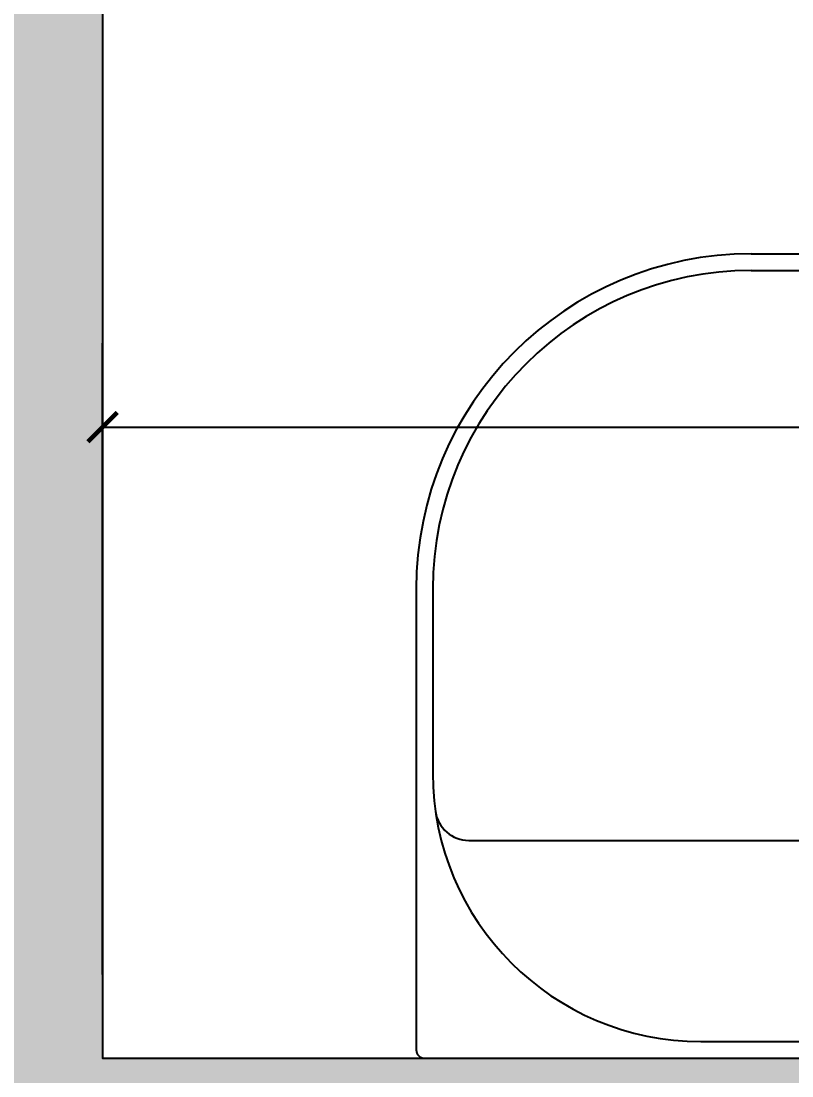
# Model space of a CAD drawing. Header units: millimetres. Extents: x 0 to 400063, y 963 to 238763.
# Drawn here: x 57574 to 58034, y 155007 to 155636 of the extents above; entities that cross this region are included whole.
import ezdxf

# ---------------------------------------------------------------- set-up
doc = ezdxf.new("R2010")
doc.units = ezdxf.units.MM
doc.header["$LTSCALE"] = 40
doc.header["$PDMODE"] = 34
doc.layers.get('Defpoints').update_dxf_attribs({"color": 249})
doc.layers.add('.', color=7, linetype='Continuous', lineweight=13)
for name, color, linetype in [('07 dim wal', 5, 'Continuous'), ('2sec', 2, 'Continuous'), ('도면층4', 4, 'Continuous')]:
    doc.layers.add(name, color=color, linetype=linetype)
doc.styles.add('마감재', font='stylu.ttf')
doc.dimstyles.new('Copy of DIM-60', dxfattribs={"dimscale": 50, "dimtxt": 2, "dimasz": 0.7, "dimexe": 1, "dimexo": 1, "dimgap": 0.7, "dimtad": 1, "dimdec": 0, "dimzin": 1, "dimdsep": 46, "dimlunit": 6, "dimtxsty": '마감재', "dimblk": 'ARCHTICK', "dimcen": -0.09, "dimclrd": 256, "dimclre": 256, "dimclrt": 3, "dimadec": 0, "dimazin": 0, "dimtfac": 1, "dimtdec": 0, "dimtix": 1, "dimtmove": 2, "dimatfit": 0, "dimldrblk": 'ARCHTICK', "dimfxl": 0, "dimtolj": 1, "dimtzin": 0, "dimarcsym": 0})

# ---------------------------------------------------------------- blocks, each defined once
blk = doc.blocks.new('_ARCHTICK')
at = {"color": 0, "linetype": 'ByBlock', "const_width": 0.075}
blk.add_lwpolyline([(-0.25, -0.25), (0.25, 0.25)], dxfattribs=at)
blk = doc.blocks.new('*D376')
at = {"layer": '07 dim wal', "lineweight": -2}
for p, q in [((57622.52504780039, 155067.5000005688), (57622.52504780039, 155444.1111348098)), ((59107.52504780039, 155067.5000005688), (59107.52504780039, 155444.1111348098)), ((57622.52504780039, 155394.1111348098), (59107.52504780039, 155394.1111348098))]:
    blk.add_line(p, q, dxfattribs=at)
at = {"layer": 'Defpoints', "color": 0}
for p in [(59107.52504780039, 155394.1111348098), (57622.52504780039, 155017.5000005688), (59107.52504780039, 155017.5000005688)]:
    blk.add_point(p, dxfattribs=at)
at = {"layer": '07 dim wal', "lineweight": -2, "xscale": 35, "yscale": 35, "zscale": 35, "rotation": 180}
blk.add_blockref('_ARCHTICK', (57622.52504780039, 155394.1111348098), dxfattribs=at)
at = {"layer": '07 dim wal', "lineweight": -2, "xscale": 35, "yscale": 35, "zscale": 35}
blk.add_blockref('_ARCHTICK', (59107.52504780039, 155394.1111348098), dxfattribs=at)
at = {"layer": '07 dim wal', "color": 3, "insert": (58365.02504780039, 155488.1155271964), "char_height": 100, "attachment_point": 5, "style": '마감재'}
blk.add_mtext('\\A1;1,485', dxfattribs=at)

msp = doc.modelspace()

# ---------------------------------------------------------------- hatches: boundary and pattern name
at = {"layer": '.'}
h = msp.add_hatch(color=251, dxfattribs=at)
h.dxf.hatch_style = 1
h.paths.add_polyline_path([(49092.52504780039, 159922.5000005688), (49592.52504780039, 159922.5000005688), (49592.52504780039, 160122.5000005688), (49092.52504780039, 160122.5000005688), (49092.52504780039, 161322.5000005688), (59252.52504780039, 161322.5000005688), (59252.52504780039, 160122.5000005688), (58352.52504780037, 160122.5000005688), (58352.52504780036, 159922.5000005688), (59252.52504780037, 159922.5000005688), (59252.52504780039, 156662.5000005688), (58412.52504780039, 156662.5000005688), (58412.52504780039, 156462.5000005688), (59107.52504780039, 156462.5000005688), (59107.52504780039, 155017.5000005688), (57622.52504780039, 155017.5000005688), (57622.52504780039, 156662.5000005688), (56672.52504780039, 156662.5000005688), (56672.52504780039, 156462.5000005688), (57422.52504780039, 156462.5000005688), (57422.52504780039, 154752.5000005688), (57212.52504780039, 154752.5000005688), (57212.52504780039, 154552.5000005688), (59192.52504780039, 154552.5000005688), (59192.52504780039, 151752.5000005688), (59192.52504780039, 151552.5000005688), (59192.52504780039, 150572.5000005688), (56212.52504780039, 150572.5000005688), (56212.52504780039, 151552.5000005688), (56212.52504780039, 151752.5000005688), (56212.52504780039, 154752.5000005688), (56012.52504780039, 154752.5000005688), (56012.52504780039, 151692.5000005688), (55612.52504780039, 151692.5000005688), (55612.52504780039, 151492.5000005688), (56012.52504780039, 151492.5000005688), (56012.52504780039, 150572.5000005688), (49892.52504780039, 150572.5000005688), (49892.52504780039, 151492.5000005688), (52502.52504780039, 151492.5000005688), (52502.52504780039, 154752.5000005688), (52302.52504780039, 154752.5000005688), (52302.52504780039, 151692.5000005688), (49892.52504780039, 151692.5000005688), (49892.52504780039, 152602.5000005688), (49692.52504780039, 152602.5000005688), (49692.52504780039, 151492.5000005688), (49692.52504780039, 150372.5000005688), (56212.52504780039, 150372.5000005688), (59452.52504780039, 150372.5000005688), (59452.52504780039, 151552.5000005688), (59452.52504780039, 161522.5000005688), (48892.52504780039, 161522.5000005688), (48892.52504780039, 153602.5000005688), (50892.52504780039, 153602.5000005688), (50892.52504780039, 154952.5000005688), (50692.52504780039, 154952.5000005688), (50692.52504780039, 153802.5000005688), (49832.52504780039, 153802.5000005688), (49832.52504780039, 154292.5000005688), (49172.52504780039, 154292.5000005688), (49172.52504780039, 155762.5000005688), (50892.52504780039, 155762.5000005688), (50892.52504780039, 156462.5000005688), (50992.52504780039, 156462.5000005688), (50992.52504780039, 156662.5000005688), (50612.52504780039, 156662.5000005688), (50612.52504780039, 155962.5000005688), (49092.52504780039, 155962.5000005688)])
h.paths.add_polyline_path([(49172.52504780039, 154092.5000005688), (49632.52504780039, 154092.5000005688), (49632.52504780039, 153802.5000005688), (49172.52504780039, 153802.5000005688)], flags=16)
h.paths.add_polyline_path([(52292.52504780039, 159922.5000005688), (53592.5250478004, 159922.5000005688), (53592.52504780039, 160122.5000005688), (51592.52504780039, 160122.5000005688), (51592.52504780039, 159922.5000005688), (52092.52504780039, 159922.5000005688), (52092.52504780039, 156662.5000005688), (51992.52504780039, 156662.5000005688), (51992.52504780039, 156462.5000005688), (52292.52504780039, 156462.5000005688)], flags=17)
h.paths.add_polyline_path([(55672.52504780039, 159922.5000005688), (55672.52504780039, 160122.5000005688), (55472.52504780039, 160122.5000005688), (55472.52504780039, 159922.5000005688), (55472.52504780039, 156462.5000005688), (55672.52504780039, 156462.5000005688)], flags=17)

# ---------------------------------------------------------------- linework, layer by layer
at = {"layer": '2sec'}
msp.add_lwpolyline([(59192.52504780039, 151752.5000005688), (59192.52504780039, 154552.5000005688), (57212.52504780039, 154552.5000005688), (57212.52504780039, 154752.5000005688), (57422.52504780039, 154752.5000005688), (57422.52504780039, 156462.5000005688), (56672.52504780039, 156462.5000005688), (56672.52504780039, 156662.5000005688), (57622.52504780039, 156662.5000005688), (57622.52504780039, 155017.5000005688), (59107.52504780039, 155017.5000005688), (59107.52504780039, 156462.5000005688), (58412.52504780039, 156462.5000005688), (58412.52504780039, 156662.5000005688), (59252.52504780039, 156662.5000005688), (59252.52504780037, 159922.5000005688)], dxfattribs=at)
at = {"layer": '도면층4'}
for p, q in [((58009.71222422179, 155497.5000005688), (58149.71222422179, 155497.5000005688)), ((58009.71222422179, 155487.6032549203), (58149.71222422179, 155487.6032549203)), ((57809.71222422179, 155297.5000005688), (57809.71222422179, 155022.5000005688)), ((57819.60896987026, 155297.5000005688), (57819.60896987026, 155187.5000005688)), ((57841.04490526475, 155147.5000005688), (58052.44342325942, 155147.5000005688)), ((57979.60896987026, 155027.5000005688), (58179.81547857326, 155027.5000005688)), ((57814.71222422179, 155017.5000005688), (58344.71222422179, 155017.5000005688))]:
    msp.add_line(p, q, dxfattribs=at)
for centre, radius, start, end in [((58009.71222422179, 155297.5000005688), 200, 90, 180), ((58009.71222422179, 155297.5000005688), 190.1032543515121, 90, 180), ((57979.60896987026, 155187.5000005688), 160, 180, 270), ((57841.04490526475, 155167.5000005688), 20, 188.2132107007938, 270), ((57814.71222422179, 155022.5000005688), 5, 180, 270)]:
    msp.add_arc(centre, radius, start, end, dxfattribs=at)

# ---------------------------------------------------------------- dimensions: what is measured, and where the dimension line sits
at = {"layer": '07 dim wal'}
dim = msp.add_linear_dim(base=(59107.52504780039, 155394.1111348098), p1=(57622.52504780039, 155017.5000005688), p2=(59107.52504780039, 155017.5000005688), dimstyle='Copy of DIM-60', dxfattribs=at)
dim.commit()
dim.dimension.update_dxf_attribs({"geometry": '*D376', "text_midpoint": (58365.02504780039, 155488.1155271964)})

doc.saveas('drawing.dxf')
